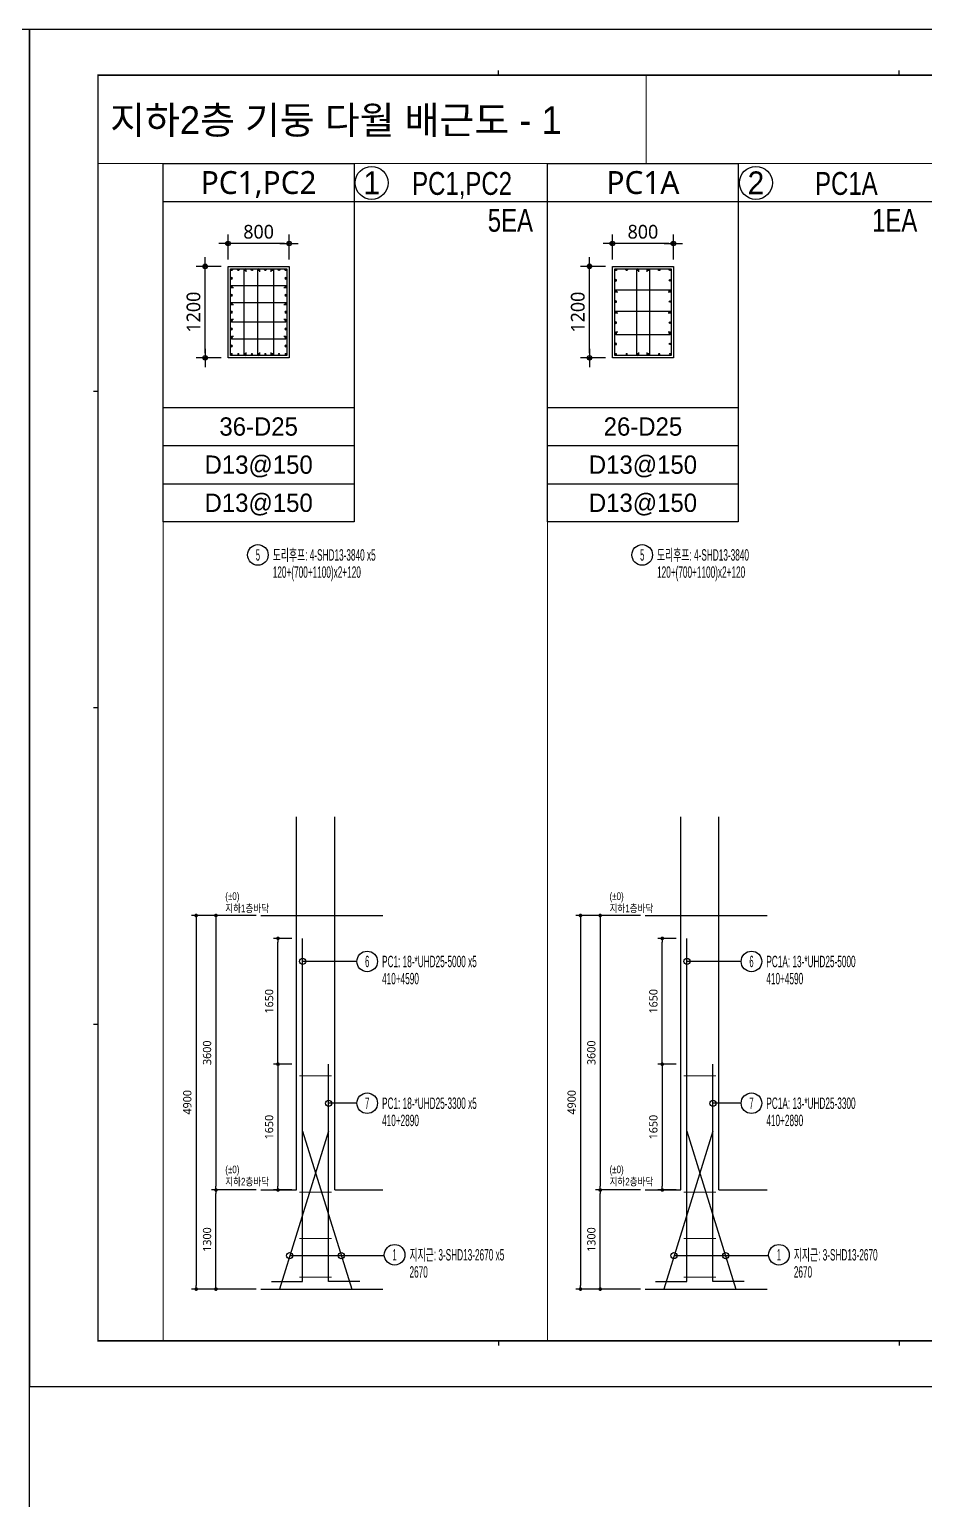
# Model space of a CAD drawing. Header units: millimetres. Extents: x 317501 to 814054, y -400799 to -14117.
# Drawn here: x 473021 to 484755, y -223432 to -204150 of the extents above; entities that cross this region are included whole.
import ezdxf
from ezdxf.enums import TextEntityAlignment as Align

# ---------------------------------------------------------------- set-up
doc = ezdxf.new("R2010")
doc.units = ezdxf.units.MM
doc.header["$LTSCALE"] = 38
doc.layers.get('Defpoints').update_dxf_attribs({"color": 145})
for name, color, linetype in [('254', 254, 'Continuous'), ('AMAC-NO', 5, 'Continuous'), ('BAR', 2, 'Continuous'), ('BARR', 1, 'Continuous'), ('DIM', 7, 'Continuous'), ('ELE', 7, 'Continuous'), ('HOOP', 2, 'Continuous'), ('LEADER', 7, 'Continuous'), ('RP_TAG', 7, 'Continuous'), ('XDIM', 7, 'Continuous'), ('XSTRUCT', 2, 'Continuous'), ('XTAG', 7, 'Continuous')]:
    doc.layers.add(name, color=color, linetype=linetype)
for name, color, linetype, lineweight in [('Main Bar', 7, 'Continuous', 0), ('TEXT', 3, 'Continuous', 9), ('XTITLE', 22, 'Continuous', 0)]:
    doc.layers.add(name, color=color, linetype=linetype, lineweight=lineweight)
doc.styles.add('ROMANS', font='malgun.ttf')
doc.styles.add('RPWK1', font='Dotum.ttf', dxfattribs={"bigfont": 'whgtxt.shx'})
doc.styles.add('돋음', font='Dotum.ttf')
doc.styles.add('맑은고딕', font='malgun.ttf')
doc.dimstyles.new('60(SUB-1.8)', dxfattribs={"dimscale": 60, "dimtxt": 1.8, "dimasz": 0.8, "dimexe": 1, "dimexo": 1, "dimgap": 1, "dimtad": 1, "dimdec": 0, "dimzin": 0, "dimdsep": 46, "dimtxsty": 'ROMANS', "dimblk": 'DOT', "dimcen": 1, "dimdle": 2, "dimclrd": 6, "dimclre": 6, "dimclrt": 7, "dimazin": 0, "dimtfac": 1, "dimtdec": 0, "dimtix": 1, "dimtmove": 2, "dimatfit": 3, "dimldrblk": 'DIMDOT', "dimfxl": 0, "dimtolj": 1, "dimtzin": 0, "dimarcsym": 0})
doc.dimstyles.new('DIM_40', dxfattribs={"dimscale": 40, "dimtxt": 3, "dimasz": 1, "dimexe": 2, "dimexo": 1.5, "dimgap": 1, "dimtad": 1, "dimdec": 0, "dimzin": 0, "dimdsep": 46, "dimtxsty": '맑은고딕', "dimblk1": 'DIMDOT', "dimblk2": 'DIMDOT', "dimsah": 1, "dimcen": 0.09, "dimdle": 2, "dimclrd": 7, "dimclre": 7, "dimclrt": 6, "dimadec": 0, "dimazin": 0, "dimtfac": 1, "dimtdec": 0, "dimtix": 1, "dimtmove": 2, "dimatfit": 3, "dimldrblk": 'DIMDOT', "dimfxl": 0, "dimtolj": 1, "dimtzin": 0, "dimarcsym": 0})

# ---------------------------------------------------------------- blocks, each defined once
blk = doc.blocks.new('dhs_sheet2e')
at = {"color": 7}
for p, q in [((20500.6, 57331.7), (20500.6, 57531.5)), ((38004.8, 57331.7), (38004.8, 57531.5)), ((2996.4, 43498.2), (2796.7, 43498.2)), ((2996.4, 29664.7), (2796.7, 29664.7)), ((2996.4, 15831.2), (2796.7, 15831.2)), ((20500.6, 1997.6), (20500.6, 1797.9)), ((38004.8, 1997.6), (38004.8, 1797.9))]:
    blk.add_line(p, q, dxfattribs=at)
blk.add_lwpolyline([(84000, 0), (84000, 59329.4), (0, 59329.4), (0, 0)], close=True, dxfattribs=at)
at = {"color": 30, "const_width": 64.9}
blk.add_lwpolyline([(81003.6, 57331.7), (2996.4, 57331.7), (2996.4, 1997.6), (81003.6, 1997.6)], close=True, dxfattribs=at)
blk = doc.blocks.new('sdhdtbhse')
at = {"color": 255, "xscale": 0.75, "yscale": 0.75, "zscale": 0.75}
blk.add_blockref('dhs_sheet2e', (0, -44497), dxfattribs=at)
blk = doc.blocks.new('DIMDOT')
at = {"layer": 'DIM', "linetype": 'Continuous'}
blk.add_line((-2, 0), (2, 0), dxfattribs=at)
for radius in [0.5, 0.25]:
    blk.add_circle((0, 0), radius, dxfattribs=at)
blk = doc.blocks.new('*D1359')
at = {"layer": 'Defpoints', "color": 0, "transparency": 16777216}
for p in [(512043, -214680), (512343, -214680), (512343, -215880)]:
    blk.add_point(p, dxfattribs=at)
at = {"layer": 'DIM', "color": 7, "lineweight": -2, "transparency": 16777216}
for p, q in [((512253, -214680), (511923, -214680)), ((512043, -215820), (512043, -214740)), ((512253, -215880), (511923, -215880))]:
    blk.add_line(p, q, dxfattribs=at)
at = {"layer": 'DIM', "color": 7, "lineweight": -2, "transparency": 16777216, "xscale": 60, "yscale": 60, "zscale": 60}
for p, rotation in [((512043, -214680), 90), ((512043, -215880), 270)]:
    blk.add_blockref('DIMDOT', p, dxfattribs=dict(at, rotation=rotation))
at = {"layer": 'DIM', "color": 6, "transparency": 16777216, "insert": (511890, -215280), "char_height": 180, "attachment_point": 5, "rotation": 90, "style": '맑은고딕'}
blk.add_mtext('\\A1;1200', dxfattribs=at)
blk = doc.blocks.new('*D1360')
at = {"layer": 'Defpoints', "color": 0, "transparency": 16777216}
for p in [(512343, -214380), (512343, -214680), (513143, -214680)]:
    blk.add_point(p, dxfattribs=at)
at = {"layer": 'DIM', "color": 7, "lineweight": -2, "transparency": 16777216}
for p, q in [((512343, -214590), (512343, -214260)), ((513083, -214380), (512403, -214380)), ((513143, -214590), (513143, -214260))]:
    blk.add_line(p, q, dxfattribs=at)
at = {"layer": 'DIM', "color": 7, "lineweight": -2, "transparency": 16777216, "xscale": 60, "yscale": 60, "zscale": 60, "rotation": 180}
blk.add_blockref('DIMDOT', (512343, -214380), dxfattribs=at)
at = {"layer": 'DIM', "color": 7, "lineweight": -2, "transparency": 16777216, "xscale": 60, "yscale": 60, "zscale": 60}
blk.add_blockref('DIMDOT', (513143, -214380), dxfattribs=at)
at = {"layer": 'DIM', "color": 6, "transparency": 16777216, "insert": (512743, -214227), "char_height": 180, "attachment_point": 5, "style": '맑은고딕'}
blk.add_mtext('\\A1;800', dxfattribs=at)
blk = doc.blocks.new('BAR')
at = {"layer": 'BARR'}
h = blk.add_hatch(color=256, dxfattribs=at)
edge = h.paths.add_edge_path()
edge.add_arc((0, 0), 15, 0, 360)
blk.add_circle((0, 0), 15, dxfattribs=at)
blk = doc.blocks.new('_Dot')
at = {"color": 0, "linetype": 'ByBlock', "lineweight": -2}
blk.add_line((-0.5, 0), (-1, 0), dxfattribs=at)
at = {"color": 0, "linetype": 'ByBlock', "const_width": 0.5}
blk.add_lwpolyline([(-0.25, 0, 1), (0.25, 0, 1)], format="xyb", close=True, dxfattribs=at)
blk = doc.blocks.new('*D1380')
at = {"layer": 'Defpoints', "color": 0, "linetype": 'Continuous', "transparency": 16777216}
for p in [(476055, -215771), (475207, -220671), (476055, -220671)]:
    blk.add_point(p, dxfattribs=at).dxf.unprotected_set("ltscale", 0)
at = {"layer": 'XDIM', "color": 6, "linetype": 'Continuous', "lineweight": -2, "transparency": 16777216}
for p, q in [((475995, -215771), (475147, -215771)), ((475207, -215819), (475207, -220623)), ((475995, -220671), (475147, -220671))]:
    blk.add_line(p, q, dxfattribs=at).dxf.unprotected_set("ltscale", 0)
at = {"layer": 'XDIM', "color": 6, "linetype": 'Continuous', "lineweight": -2, "transparency": 16777216, "xscale": 48, "yscale": 48, "zscale": 48}
for p, rotation in [((475207, -215771), 90), ((475207, -220671), 270)]:
    blk.add_blockref('_Dot', p, dxfattribs=dict(at, rotation=rotation)).dxf.unprotected_set("ltscale", 0)
at = {"layer": 'XDIM', "color": 7, "linetype": 'Continuous', "transparency": 16777216, "insert": (475091, -218221), "char_height": 108, "attachment_point": 5, "rotation": 90, "style": 'ROMANS'}
blk.add_mtext('\\A1;4900', dxfattribs=at).dxf.unprotected_set("ltscale", 0)
blk = doc.blocks.new('*D1381')
at = {"layer": 'Defpoints', "color": 0, "linetype": 'Continuous', "transparency": 16777216}
for p in [(476055, -215771), (475466, -219371), (476055, -219371)]:
    blk.add_point(p, dxfattribs=at).dxf.unprotected_set("ltscale", 0)
at = {"layer": 'XDIM', "color": 6, "linetype": 'Continuous', "lineweight": -2, "transparency": 16777216}
for p, q in [((475995, -215771), (475406, -215771)), ((475466, -215819), (475466, -219323)), ((475995, -219371), (475406, -219371))]:
    blk.add_line(p, q, dxfattribs=at).dxf.unprotected_set("ltscale", 0)
at = {"layer": 'XDIM', "color": 6, "linetype": 'Continuous', "lineweight": -2, "transparency": 16777216, "xscale": 48, "yscale": 48, "zscale": 48}
for p, rotation in [((475466, -215771), 90), ((475466, -219371), 270)]:
    blk.add_blockref('_Dot', p, dxfattribs=dict(at, rotation=rotation)).dxf.unprotected_set("ltscale", 0)
at = {"layer": 'XDIM', "color": 7, "linetype": 'Continuous', "transparency": 16777216, "insert": (475350, -217571), "char_height": 108, "attachment_point": 5, "rotation": 90, "style": 'ROMANS'}
blk.add_mtext('\\A1;3600', dxfattribs=at).dxf.unprotected_set("ltscale", 0)
blk = doc.blocks.new('*D1382')
at = {"layer": 'Defpoints', "color": 0, "linetype": 'Continuous', "transparency": 16777216}
for p in [(475466, -219371), (476055, -219371), (476055, -220671)]:
    blk.add_point(p, dxfattribs=at).dxf.unprotected_set("ltscale", 0)
at = {"layer": 'XDIM', "color": 6, "linetype": 'Continuous', "lineweight": -2, "transparency": 16777216}
for p, q in [((475995, -219371), (475406, -219371)), ((475466, -220623), (475466, -219419)), ((475995, -220671), (475406, -220671))]:
    blk.add_line(p, q, dxfattribs=at).dxf.unprotected_set("ltscale", 0)
at = {"layer": 'XDIM', "color": 6, "linetype": 'Continuous', "lineweight": -2, "transparency": 16777216, "xscale": 48, "yscale": 48, "zscale": 48}
for p, rotation in [((475466, -219371), 90), ((475466, -220671), 270)]:
    blk.add_blockref('_Dot', p, dxfattribs=dict(at, rotation=rotation)).dxf.unprotected_set("ltscale", 0)
at = {"layer": 'XDIM', "color": 7, "linetype": 'Continuous', "transparency": 16777216, "insert": (475350, -220021), "char_height": 108, "attachment_point": 5, "rotation": 90, "style": 'ROMANS'}
blk.add_mtext('\\A1;1300', dxfattribs=at).dxf.unprotected_set("ltscale", 0)
blk = doc.blocks.new('*D1383')
at = {"layer": 'Defpoints', "color": 0, "linetype": 'Continuous', "transparency": 16777216}
for p in [(476522, -217721), (476279, -219371), (476522, -219371)]:
    blk.add_point(p, dxfattribs=at).dxf.unprotected_set("ltscale", 0)
at = {"layer": 'XDIM', "color": 6, "linetype": 'Continuous', "lineweight": -2, "transparency": 16777216}
for p, q in [((476462, -217721), (476219, -217721)), ((476279, -217769), (476279, -219323)), ((476462, -219371), (476219, -219371))]:
    blk.add_line(p, q, dxfattribs=at).dxf.unprotected_set("ltscale", 0)
at = {"layer": 'XDIM', "color": 6, "linetype": 'Continuous', "lineweight": -2, "transparency": 16777216, "xscale": 48, "yscale": 48, "zscale": 48}
for p, rotation in [((476279, -217721), 90), ((476279, -219371), 270)]:
    blk.add_blockref('_Dot', p, dxfattribs=dict(at, rotation=rotation)).dxf.unprotected_set("ltscale", 0)
at = {"layer": 'XDIM', "color": 7, "linetype": 'Continuous', "transparency": 16777216, "insert": (476163, -218546), "char_height": 108, "attachment_point": 5, "rotation": 90, "style": 'ROMANS'}
blk.add_mtext('\\A1;1650', dxfattribs=at).dxf.unprotected_set("ltscale", 0)
blk = doc.blocks.new('*D1384')
at = {"layer": 'Defpoints', "color": 0, "linetype": 'Continuous', "transparency": 16777216}
for p in [(476279, -216071), (476522, -216071), (476522, -217721)]:
    blk.add_point(p, dxfattribs=at).dxf.unprotected_set("ltscale", 0)
at = {"layer": 'XDIM', "color": 6, "linetype": 'Continuous', "lineweight": -2, "transparency": 16777216}
for p, q in [((476462, -216071), (476219, -216071)), ((476279, -217673), (476279, -216119)), ((476462, -217721), (476219, -217721))]:
    blk.add_line(p, q, dxfattribs=at).dxf.unprotected_set("ltscale", 0)
at = {"layer": 'XDIM', "color": 6, "linetype": 'Continuous', "lineweight": -2, "transparency": 16777216, "xscale": 48, "yscale": 48, "zscale": 48}
for p, rotation in [((476279, -216071), 90), ((476279, -217721), 270)]:
    blk.add_blockref('_Dot', p, dxfattribs=dict(at, rotation=rotation)).dxf.unprotected_set("ltscale", 0)
at = {"layer": 'XDIM', "color": 7, "linetype": 'Continuous', "transparency": 16777216, "insert": (476163, -216896), "char_height": 108, "attachment_point": 5, "rotation": 90, "style": 'ROMANS'}
blk.add_mtext('\\A1;1650', dxfattribs=at).dxf.unprotected_set("ltscale", 0)
blk = doc.blocks.new('*D1363')
at = {"layer": 'Defpoints', "color": 0, "transparency": 16777216}
for p in [(520593, -223997), (520893, -223997), (520893, -225197)]:
    blk.add_point(p, dxfattribs=at)
at = {"layer": 'DIM', "color": 7, "lineweight": -2, "transparency": 16777216}
for p, q in [((520803, -223997), (520473, -223997)), ((520593, -225137), (520593, -224057)), ((520803, -225197), (520473, -225197))]:
    blk.add_line(p, q, dxfattribs=at)
at = {"layer": 'DIM', "color": 7, "lineweight": -2, "transparency": 16777216, "xscale": 60, "yscale": 60, "zscale": 60}
for p, rotation in [((520593, -223997), 90), ((520593, -225197), 270)]:
    blk.add_blockref('DIMDOT', p, dxfattribs=dict(at, rotation=rotation))
at = {"layer": 'DIM', "color": 6, "transparency": 16777216, "insert": (520440, -224597), "char_height": 180, "attachment_point": 5, "rotation": 90, "style": '맑은고딕'}
blk.add_mtext('\\A1;1200', dxfattribs=at)
blk = doc.blocks.new('*D1364')
at = {"layer": 'Defpoints', "color": 0, "transparency": 16777216}
for p in [(520893, -223697), (520893, -223997), (521693, -223997)]:
    blk.add_point(p, dxfattribs=at)
at = {"layer": 'DIM', "color": 7, "lineweight": -2, "transparency": 16777216}
for p, q in [((520893, -223907), (520893, -223577)), ((521693, -223907), (521693, -223577)), ((521633, -223697), (520953, -223697))]:
    blk.add_line(p, q, dxfattribs=at)
at = {"layer": 'DIM', "color": 7, "lineweight": -2, "transparency": 16777216, "xscale": 60, "yscale": 60, "zscale": 60, "rotation": 180}
blk.add_blockref('DIMDOT', (520893, -223697), dxfattribs=at)
at = {"layer": 'DIM', "color": 7, "lineweight": -2, "transparency": 16777216, "xscale": 60, "yscale": 60, "zscale": 60}
blk.add_blockref('DIMDOT', (521693, -223697), dxfattribs=at)
at = {"layer": 'DIM', "color": 6, "transparency": 16777216, "insert": (521293, -223544), "char_height": 180, "attachment_point": 5, "style": '맑은고딕'}
blk.add_mtext('\\A1;800', dxfattribs=at)
blk = doc.blocks.new('*D1385')
at = {"layer": 'Defpoints', "color": 0, "linetype": 'Continuous', "transparency": 16777216}
for p in [(481092, -215771), (480244, -220671), (481092, -220671)]:
    blk.add_point(p, dxfattribs=at).dxf.unprotected_set("ltscale", 0)
at = {"layer": 'XDIM', "color": 6, "linetype": 'Continuous', "lineweight": -2, "transparency": 16777216}
for p, q in [((481032, -215771), (480184, -215771)), ((480244, -215819), (480244, -220623)), ((481032, -220671), (480184, -220671))]:
    blk.add_line(p, q, dxfattribs=at).dxf.unprotected_set("ltscale", 0)
at = {"layer": 'XDIM', "color": 6, "linetype": 'Continuous', "lineweight": -2, "transparency": 16777216, "xscale": 48, "yscale": 48, "zscale": 48}
for p, rotation in [((480244, -215771), 90), ((480244, -220671), 270)]:
    blk.add_blockref('_Dot', p, dxfattribs=dict(at, rotation=rotation)).dxf.unprotected_set("ltscale", 0)
at = {"layer": 'XDIM', "color": 7, "linetype": 'Continuous', "transparency": 16777216, "insert": (480129, -218221), "char_height": 108, "attachment_point": 5, "rotation": 90, "style": 'ROMANS'}
blk.add_mtext('\\A1;4900', dxfattribs=at).dxf.unprotected_set("ltscale", 0)
blk = doc.blocks.new('*D1386')
at = {"layer": 'Defpoints', "color": 0, "linetype": 'Continuous', "transparency": 16777216}
for p in [(481092, -215771), (480503, -219371), (481092, -219371)]:
    blk.add_point(p, dxfattribs=at).dxf.unprotected_set("ltscale", 0)
at = {"layer": 'XDIM', "color": 6, "linetype": 'Continuous', "lineweight": -2, "transparency": 16777216}
for p, q in [((481032, -215771), (480443, -215771)), ((480503, -215819), (480503, -219323)), ((481032, -219371), (480443, -219371))]:
    blk.add_line(p, q, dxfattribs=at).dxf.unprotected_set("ltscale", 0)
at = {"layer": 'XDIM', "color": 6, "linetype": 'Continuous', "lineweight": -2, "transparency": 16777216, "xscale": 48, "yscale": 48, "zscale": 48}
for p, rotation in [((480503, -215771), 90), ((480503, -219371), 270)]:
    blk.add_blockref('_Dot', p, dxfattribs=dict(at, rotation=rotation)).dxf.unprotected_set("ltscale", 0)
at = {"layer": 'XDIM', "color": 7, "linetype": 'Continuous', "transparency": 16777216, "insert": (480387, -217571), "char_height": 108, "attachment_point": 5, "rotation": 90, "style": 'ROMANS'}
blk.add_mtext('\\A1;3600', dxfattribs=at).dxf.unprotected_set("ltscale", 0)
blk = doc.blocks.new('*D1387')
at = {"layer": 'Defpoints', "color": 0, "linetype": 'Continuous', "transparency": 16777216}
for p in [(480503, -219371), (481092, -219371), (481092, -220671)]:
    blk.add_point(p, dxfattribs=at).dxf.unprotected_set("ltscale", 0)
at = {"layer": 'XDIM', "color": 6, "linetype": 'Continuous', "lineweight": -2, "transparency": 16777216}
for p, q in [((481032, -219371), (480443, -219371)), ((480503, -220623), (480503, -219419)), ((481032, -220671), (480443, -220671))]:
    blk.add_line(p, q, dxfattribs=at).dxf.unprotected_set("ltscale", 0)
at = {"layer": 'XDIM', "color": 6, "linetype": 'Continuous', "lineweight": -2, "transparency": 16777216, "xscale": 48, "yscale": 48, "zscale": 48}
for p, rotation in [((480503, -219371), 90), ((480503, -220671), 270)]:
    blk.add_blockref('_Dot', p, dxfattribs=dict(at, rotation=rotation)).dxf.unprotected_set("ltscale", 0)
at = {"layer": 'XDIM', "color": 7, "linetype": 'Continuous', "transparency": 16777216, "insert": (480387, -220021), "char_height": 108, "attachment_point": 5, "rotation": 90, "style": 'ROMANS'}
blk.add_mtext('\\A1;1300', dxfattribs=at).dxf.unprotected_set("ltscale", 0)
blk = doc.blocks.new('*D1388')
at = {"layer": 'Defpoints', "color": 0, "linetype": 'Continuous', "transparency": 16777216}
for p in [(481560, -217721), (481316, -219371), (481560, -219371)]:
    blk.add_point(p, dxfattribs=at).dxf.unprotected_set("ltscale", 0)
at = {"layer": 'XDIM', "color": 6, "linetype": 'Continuous', "lineweight": -2, "transparency": 16777216}
for p, q in [((481500, -217721), (481256, -217721)), ((481316, -217769), (481316, -219323)), ((481500, -219371), (481256, -219371))]:
    blk.add_line(p, q, dxfattribs=at).dxf.unprotected_set("ltscale", 0)
at = {"layer": 'XDIM', "color": 6, "linetype": 'Continuous', "lineweight": -2, "transparency": 16777216, "xscale": 48, "yscale": 48, "zscale": 48}
for p, rotation in [((481316, -217721), 90), ((481316, -219371), 270)]:
    blk.add_blockref('_Dot', p, dxfattribs=dict(at, rotation=rotation)).dxf.unprotected_set("ltscale", 0)
at = {"layer": 'XDIM', "color": 7, "linetype": 'Continuous', "transparency": 16777216, "insert": (481200, -218546), "char_height": 108, "attachment_point": 5, "rotation": 90, "style": 'ROMANS'}
blk.add_mtext('\\A1;1650', dxfattribs=at).dxf.unprotected_set("ltscale", 0)
blk = doc.blocks.new('*D1389')
at = {"layer": 'Defpoints', "color": 0, "linetype": 'Continuous', "transparency": 16777216}
for p in [(481316, -216071), (481560, -216071), (481560, -217721)]:
    blk.add_point(p, dxfattribs=at).dxf.unprotected_set("ltscale", 0)
at = {"layer": 'XDIM', "color": 6, "linetype": 'Continuous', "lineweight": -2, "transparency": 16777216}
for p, q in [((481500, -216071), (481256, -216071)), ((481316, -217673), (481316, -216119)), ((481500, -217721), (481256, -217721))]:
    blk.add_line(p, q, dxfattribs=at).dxf.unprotected_set("ltscale", 0)
at = {"layer": 'XDIM', "color": 6, "linetype": 'Continuous', "lineweight": -2, "transparency": 16777216, "xscale": 48, "yscale": 48, "zscale": 48}
for p, rotation in [((481316, -216071), 90), ((481316, -217721), 270)]:
    blk.add_blockref('_Dot', p, dxfattribs=dict(at, rotation=rotation)).dxf.unprotected_set("ltscale", 0)
at = {"layer": 'XDIM', "color": 7, "linetype": 'Continuous', "transparency": 16777216, "insert": (481200, -216896), "char_height": 108, "attachment_point": 5, "rotation": 90, "style": 'ROMANS'}
blk.add_mtext('\\A1;1650', dxfattribs=at).dxf.unprotected_set("ltscale", 0)
blk = doc.blocks.new('*U1543', base_point=(482711.2561, -220220.6695))
at = {"layer": 'RP_TAG', "color": 0, "linetype": 'Continuous', "ltscale": 100}
blk.add_circle((482845.2561, -220220.6695), 135, dxfattribs=at)
at = {"layer": 'RP_TAG', "color": 0, "linetype": 'Continuous', "ltscale": 100, "style": 'RPWK1', "width": 0.5}
blk.add_text('1', height=150, dxfattribs=at).set_placement((482845.2561, -220220.6695), align=Align.MIDDLE_CENTER)
at = {"layer": 'RP_TAG', "color": 0, "linetype": 'Continuous', "ltscale": 100, "style": 'RPWK1', "width": 0.55}
for s, p in [('지지근: 3-SHD13-2670', (483040.2561, -220220.6695)), ('2670', (483040.2561, -220445.6695))]:
    blk.add_text(s, height=150, dxfattribs=at).set_placement(p, align=Align.MIDDLE_LEFT)
blk = doc.blocks.new('*U1544', base_point=(477673.9579, -220220.6695))
at = {"layer": 'RP_TAG', "color": 0, "linetype": 'Continuous', "ltscale": 100}
blk.add_circle((477807.9579, -220220.6695), 135, dxfattribs=at)
at = {"layer": 'RP_TAG', "color": 0, "linetype": 'Continuous', "ltscale": 100, "style": 'RPWK1', "width": 0.5}
blk.add_text('1', height=150, dxfattribs=at).set_placement((477807.9579, -220220.6695), align=Align.MIDDLE_CENTER)
at = {"layer": 'RP_TAG', "color": 0, "linetype": 'Continuous', "ltscale": 100, "style": 'RPWK1', "width": 0.55}
for s, p in [('지지근: 3-SHD13-2670 x5', (478002.9579, -220220.6695)), ('2670', (478002.9579, -220445.6695))]:
    blk.add_text(s, height=150, dxfattribs=at).set_placement(p, align=Align.MIDDLE_LEFT)
blk = doc.blocks.new('*U1546', base_point=(480918.9081, -211041.9541))
at = {"layer": 'RP_TAG', "color": 0, "linetype": 'Continuous', "ltscale": 100}
blk.add_circle((481052.9081, -211041.9541), 135, dxfattribs=at)
at = {"layer": 'RP_TAG', "color": 0, "linetype": 'Continuous', "ltscale": 100, "style": 'RPWK1', "width": 0.5}
blk.add_text('5', height=150, dxfattribs=at).set_placement((481052.9081, -211041.9541), align=Align.MIDDLE_CENTER)
at = {"layer": 'RP_TAG', "color": 0, "linetype": 'Continuous', "ltscale": 100, "style": 'RPWK1', "width": 0.55}
for s, p in [('도리후프: 4-SHD13-3840', (481247.9081, -211041.9541)), ('120+(700+1100)x2+120', (481247.9081, -211266.9541))]:
    blk.add_text(s, height=150, dxfattribs=at).set_placement(p, align=Align.MIDDLE_LEFT)
blk = doc.blocks.new('*U1547', base_point=(475881.6099, -211041.9541))
at = {"layer": 'RP_TAG', "color": 0, "linetype": 'Continuous', "ltscale": 100}
blk.add_circle((476015.6099, -211041.9541), 135, dxfattribs=at)
at = {"layer": 'RP_TAG', "color": 0, "linetype": 'Continuous', "ltscale": 100, "style": 'RPWK1', "width": 0.5}
blk.add_text('5', height=150, dxfattribs=at).set_placement((476015.6099, -211041.9541), align=Align.MIDDLE_CENTER)
at = {"layer": 'RP_TAG', "color": 0, "linetype": 'Continuous', "ltscale": 100, "style": 'RPWK1', "width": 0.55}
for s, p in [('도리후프: 4-SHD13-3840 x5', (476210.6099, -211041.9541)), ('120+(700+1100)x2+120', (476210.6099, -211266.9541))]:
    blk.add_text(s, height=150, dxfattribs=at).set_placement(p, align=Align.MIDDLE_LEFT)
blk = doc.blocks.new('*U1553', base_point=(482351.6299, -218233.1771))
at = {"layer": 'RP_TAG', "color": 0, "linetype": 'Continuous', "ltscale": 100}
blk.add_circle((482485.6299, -218233.1771), 135, dxfattribs=at)
at = {"layer": 'RP_TAG', "color": 0, "linetype": 'Continuous', "ltscale": 100, "style": 'RPWK1', "width": 0.5}
blk.add_text('7', height=150, dxfattribs=at).set_placement((482485.6299, -218233.1771), align=Align.MIDDLE_CENTER)
at = {"layer": 'RP_TAG', "color": 0, "linetype": 'Continuous', "ltscale": 100, "style": 'RPWK1', "width": 0.55}
for s, p in [('PC1A: 13-*UHD25-3300', (482680.6299, -218233.1771)), ('410+2890', (482680.6299, -218458.1771))]:
    blk.add_text(s, height=150, dxfattribs=at).set_placement(p, align=Align.MIDDLE_LEFT)
blk = doc.blocks.new('*U1554', base_point=(477314.3317, -218233.1771))
at = {"layer": 'RP_TAG', "color": 0, "linetype": 'Continuous', "ltscale": 100}
blk.add_circle((477448.3317, -218233.1771), 135, dxfattribs=at)
at = {"layer": 'RP_TAG', "color": 0, "linetype": 'Continuous', "ltscale": 100, "style": 'RPWK1', "width": 0.5}
blk.add_text('7', height=150, dxfattribs=at).set_placement((477448.3317, -218233.1771), align=Align.MIDDLE_CENTER)
at = {"layer": 'RP_TAG', "color": 0, "linetype": 'Continuous', "ltscale": 100, "style": 'RPWK1', "width": 0.55}
for s, p in [('PC1: 18-*UHD25-3300 x5', (477643.3317, -218233.1771)), ('410+2890', (477643.3317, -218458.1771))]:
    blk.add_text(s, height=150, dxfattribs=at).set_placement(p, align=Align.MIDDLE_LEFT)
blk = doc.blocks.new('*U1560', base_point=(482351.6299, -216373.7286))
at = {"layer": 'RP_TAG', "color": 0, "linetype": 'Continuous', "ltscale": 100}
blk.add_circle((482485.6299, -216373.7286), 135, dxfattribs=at)
at = {"layer": 'RP_TAG', "color": 0, "linetype": 'Continuous', "ltscale": 100, "style": 'RPWK1', "width": 0.5}
blk.add_text('6', height=150, dxfattribs=at).set_placement((482485.6299, -216373.7286), align=Align.MIDDLE_CENTER)
at = {"layer": 'RP_TAG', "color": 0, "linetype": 'Continuous', "ltscale": 100, "style": 'RPWK1', "width": 0.55}
for s, p in [('PC1A: 13-*UHD25-5000', (482680.6299, -216373.7286)), ('410+4590', (482680.6299, -216598.7286))]:
    blk.add_text(s, height=150, dxfattribs=at).set_placement(p, align=Align.MIDDLE_LEFT)
blk = doc.blocks.new('*U1561', base_point=(477314.3317, -216373.7286))
at = {"layer": 'RP_TAG', "color": 0, "linetype": 'Continuous', "ltscale": 100}
blk.add_circle((477448.3317, -216373.7286), 135, dxfattribs=at)
at = {"layer": 'RP_TAG', "color": 0, "linetype": 'Continuous', "ltscale": 100, "style": 'RPWK1', "width": 0.5}
blk.add_text('6', height=150, dxfattribs=at).set_placement((477448.3317, -216373.7286), align=Align.MIDDLE_CENTER)
at = {"layer": 'RP_TAG', "color": 0, "linetype": 'Continuous', "ltscale": 100, "style": 'RPWK1', "width": 0.55}
for s, p in [('PC1: 18-*UHD25-5000 x5', (477643.3317, -216373.7286)), ('410+4590', (477643.3317, -216598.7286))]:
    blk.add_text(s, height=150, dxfattribs=at).set_placement(p, align=Align.MIDDLE_LEFT)
blk = doc.blocks.new('PC1')
at = {"layer": 'BAR'}
blk.add_lwpolyline([(1620, 2180), (880, 2180), (880, 3320), (1620, 3320)], close=True, dxfattribs=at)
at = {"layer": 'ELE'}
blk.add_lwpolyline([(850, 2150), (850, 3350), (1650, 3350), (1650, 2150)], close=True, dxfattribs=at)
at = {"layer": 'HOOP'}
for points in [[(1087.5, 3280), (1087.5, 3305, 1), (1057.5, 3305), (1057.5, 2195, 1), (1087.5, 2195), (1087.5, 2220)], [(1265, 3280), (1265, 3305, 1), (1235, 3305), (1235, 2195, 1), (1265, 2195), (1265, 2220)], [(1412.5, 3280), (1412.5, 3305, -1), (1442.5, 3305), (1442.5, 2195, -1), (1412.5, 2195), (1412.5, 2220)], [(920, 3068), (895, 3068, -1), (895, 3098), (1605, 3098, -1), (1605, 3068), (1580, 3068)], [(920, 2846), (895, 2846, -1), (895, 2876), (1605, 2876, -1), (1605, 2846), (1580, 2846)], [(920, 2654), (895, 2654, 1), (895, 2624), (1605, 2624, 1), (1605, 2654), (1580, 2654)], [(920, 2432), (895, 2432, 1), (895, 2402), (1605, 2402, 1), (1605, 2432), (1580, 2432)]]:
    blk.add_lwpolyline(points, format="xyb", dxfattribs=at)
at = {"layer": 'LEADER'}
for p, q in [((0, 4200), (2500, 4200)), ((0, 1500), (2500, 1500)), ((0, 1000), (2500, 1000)), ((0, 500), (2500, 500))]:
    blk.add_line(p, q, dxfattribs=at)
blk.add_lwpolyline([(2500, 4700), (2500, 0), (0, 0), (0, 4700), (2500, 4700)], dxfattribs=at)
at = {"layer": 'BAR', "xscale": 0.6666666666666666, "yscale": 0.6666666666666666, "zscale": 0.6666666666666666, "rotation": 180}
for p in [(895, 3305), (983.75, 3305), (1072.5, 3305), (1161.25, 3305), (1250, 3305), (1338.75, 3305), (1427.5, 3305), (1516.25, 3305), (1605, 3305)]:
    blk.add_blockref('BAR', p, dxfattribs=at)
at = {"layer": 'BAR', "xscale": -0.6666666666666666, "yscale": 0.6666666666666666, "zscale": 0.6666666666666666}
for p in [(895, 3194), (895, 3083), (1605, 3194), (1605, 3083), (895, 2972), (1605, 2972), (895, 2861), (895, 2750), (1605, 2861), (1605, 2750), (895, 2639), (895, 2528), (1605, 2639), (1605, 2528), (895, 2417), (895, 2306), (1605, 2417), (1605, 2306), (895, 2195), (983.75, 2195), (1072.5, 2195), (1161.25, 2195), (1250, 2195), (1338.75, 2195), (1427.5, 2195), (1516.25, 2195), (1605, 2195)]:
    blk.add_blockref('BAR', p, dxfattribs=at)
at = {"layer": 'TEXT'}
for s, height, style, p in [('PC1,PC2', 300, '맑은고딕', (1250, 4450)), ('36-D25', 240, '돋음', (1250, 1250)), ('D13@150', 240, '돋음', (1250, 750)), ('D13@150', 240, '돋음', (1250, 250))]:
    blk.add_text(s, height=height, dxfattribs=dict(at, style=style)).set_placement(p, align=Align.MIDDLE_CENTER)
at = {"layer": 'DIM'}
dim = blk.add_linear_dim(base=(850, 3650), p1=(1650, 3350), p2=(850, 3350), dimstyle='DIM_40', override={"dimscale": 60}, dxfattribs=at)
dim.commit()
dim.dimension.update_dxf_attribs({"geometry": '*D1360', "text_midpoint": (1250, 3803), "insert": (-511493.5, 218030.18)})
dim = blk.add_linear_dim(base=(550, 3350), p1=(850, 2150), p2=(850, 3350), angle=270, dimstyle='DIM_40', override={"dimscale": 60}, dxfattribs=at)
dim.commit()
dim.dimension.update_dxf_attribs({"geometry": '*D1359', "text_midpoint": (396.51, 2750), "insert": (-511493.5, 218030.18)})
blk = doc.blocks.new('PC1A')
at = {"layer": 'BAR'}
blk.add_lwpolyline([(1620, 2180), (880, 2180), (880, 3320), (1620, 3320)], close=True, dxfattribs=at)
at = {"layer": 'ELE'}
blk.add_lwpolyline([(850, 2150), (850, 3350), (1650, 3350), (1650, 2150)], close=True, dxfattribs=at)
at = {"layer": 'HOOP'}
for points in [[(1194, 3280), (1194, 3305, 1), (1164, 3305), (1164, 2195, 1), (1194, 2195), (1194, 2220)], [(1306, 3280), (1306, 3305, -1), (1336, 3305), (1336, 2195, -1), (1306, 2195), (1306, 2220)], [(920, 3012.5), (895, 3012.5, -1), (895, 3042.5), (1605, 3042.5, -1), (1605, 3012.5), (1580, 3012.5)], [(920, 2735), (895, 2735, -1), (895, 2765), (1605, 2765, -1), (1605, 2735), (1580, 2735)], [(920, 2487.5), (895, 2487.5, 1), (895, 2457.5), (1605, 2457.5, 1), (1605, 2487.5), (1580, 2487.5)]]:
    blk.add_lwpolyline(points, format="xyb", dxfattribs=at)
at = {"layer": 'LEADER'}
for p, q in [((0, 4200), (2500, 4200)), ((0, 1500), (2500, 1500)), ((0, 1000), (2500, 1000)), ((0, 500), (2500, 500))]:
    blk.add_line(p, q, dxfattribs=at)
blk.add_lwpolyline([(2500, 4700), (2500, 0), (0, 0), (0, 4700), (2500, 4700)], dxfattribs=at)
at = {"layer": 'BAR', "yscale": 0.6666666666666666, "zscale": 0.6666666666666666}
for p, xscale, rotation in [((895, 3305), 0.6666666666666666, 180), ((1037, 3305), 0.6666666666666666, 180), ((1179, 3305), 0.6666666666666666, 180), ((1321, 3305), 0.6666666666666666, 180), ((1463, 3305), 0.6666666666666666, 180), ((1605, 3305), 0.6666666666666666, 180), ((1037, 2195), -0.6666666666666666, 359.9999999999931), ((1179, 2195), -0.6666666666666666, 359.9999999999931), ((1321, 2195), -0.6666666666666666, 359.9999999999931), ((1463, 2195), -0.6666666666666666, 359.9999999999931)]:
    blk.add_blockref('BAR', p, dxfattribs=dict(at, xscale=xscale, rotation=rotation))
for p, xscale in [((895, 3166.25), -0.6666666666666666), ((1605, 3166.25), 0.6666666666666666), ((895, 3027.5), -0.6666666666666666), ((895, 2888.75), -0.6666666666666666), ((1605, 3027.5), 0.6666666666666666), ((1605, 2888.75), 0.6666666666666666), ((895, 2750), -0.6666666666666666), ((1605, 2750), 0.6666666666666666), ((895, 2611.25), -0.6666666666666666), ((1605, 2611.25), 0.6666666666666666), ((895, 2472.5), -0.6666666666666666), ((895, 2333.75), -0.6666666666666666), ((1605, 2472.5), 0.6666666666666666), ((1605, 2333.75), 0.6666666666666666), ((895, 2195), -0.6666666666666666), ((1605, 2195), -0.6666666666666666)]:
    blk.add_blockref('BAR', p, dxfattribs=dict(at, xscale=xscale))
at = {"layer": 'TEXT'}
for s, height, style, p in [('PC1A', 300, '맑은고딕', (1250, 4450)), ('26-D25', 240, '돋음', (1250, 1250)), ('D13@150', 240, '돋음', (1250, 750)), ('D13@150', 240, '돋음', (1250, 250))]:
    blk.add_text(s, height=height, dxfattribs=dict(at, style=style)).set_placement(p, align=Align.MIDDLE_CENTER)
at = {"layer": 'DIM'}
dim = blk.add_linear_dim(base=(850, 3650), p1=(1650, 3350), p2=(850, 3350), dimstyle='DIM_40', override={"dimscale": 60}, dxfattribs=at)
dim.commit()
dim.dimension.update_dxf_attribs({"geometry": '*D1364', "text_midpoint": (1250, 3803), "insert": (-520043.41, 227347.37)})
dim = blk.add_linear_dim(base=(550, 3350), p1=(850, 2150), p2=(850, 3350), angle=270, dimstyle='DIM_40', override={"dimscale": 60}, dxfattribs=at)
dim.commit()
dim.dimension.update_dxf_attribs({"geometry": '*D1363', "text_midpoint": (396.51, 2750), "insert": (-520043.41, 227347.37)})

msp = doc.modelspace()

# ---------------------------------------------------------------- linework, layer by layer
at = {"layer": '254', "color": 4, "linetype": 'Continuous'}
for p, q in [((477313.3, -216373.7), (476602.2, -216373.7)), ((482350.6, -216373.7), (481639.5, -216373.7)), ((477313.3, -218233.2), (476942.2, -218233.2)), ((482350.6, -218233.2), (481979.5, -218233.2)), ((477673.6, -220232.8), (476435.3, -220232.8)), ((482710.9, -220232.8), (481472.6, -220232.8))]:
    msp.add_line(p, q, dxfattribs=at)
for centre in [(476602.2, -216373.7), (481639.5, -216373.7), (476942.2, -218233.2), (481979.5, -218233.2), (476431.1, -220232.8), (477109.2, -220232.8), (481468.4, -220232.8), (482146.5, -220232.8)]:
    msp.add_circle(centre, 40, dxfattribs=at)
at = {"layer": 'AMAC-NO', "color": 2}
for centre in [(477506.9, -206162.3), (482544.2, -206162.3)]:
    msp.add_circle(centre, 216, dxfattribs=at)
at = {"layer": 'BAR', "color": 3}
for points in [[(476192.2, -220571), (476602.2, -220571), (476602.2, -216071)], [(481229.5, -220571), (481639.5, -220571), (481639.5, -216071)], [(477352.2, -220571), (476942.2, -220571), (476942.2, -217721)], [(482389.5, -220571), (481979.5, -220571), (481979.5, -217721)]]:
    msp.add_lwpolyline(points, dxfattribs=at)
at = {"layer": 'Main Bar', "color": 30, "linetype": 'Continuous'}
for p, q in [((476562.2, -217873.6), (476982.2, -217873.6)), ((481599.5, -217873.6), (482019.5, -217873.6)), ((476562.2, -219401.2), (476982.2, -219401.2)), ((481599.5, -219401.2), (482019.5, -219401.2)), ((476562.2, -220006), (476982.2, -220006)), ((481599.5, -220006), (482019.5, -220006)), ((476562.2, -220514.3), (476982.2, -220514.3)), ((481599.5, -220514.3), (482019.5, -220514.3))]:
    msp.add_line(p, q, dxfattribs=at).dxf.unprotected_set("ltscale", 0)
at = {"layer": 'XSTRUCT', "color": 5, "linetype": 'Continuous'}
for p, q in [((476522.2, -219371), (476522.2, -214477.1)), ((477022.2, -219371), (477022.2, -214477.1)), ((481559.5, -219371), (481559.5, -214477.1)), ((482059.5, -219371), (482059.5, -214477.1)), ((476055.1, -215771), (477651.9, -215771)), ((481092.4, -215771), (482689.2, -215771)), ((476055.1, -219371), (476522.2, -219371)), ((477022.2, -219371), (477651.9, -219371)), ((481092.4, -219371), (481559.5, -219371)), ((482059.5, -219371), (482689.2, -219371)), ((476055.1, -220671), (477651.9, -220671)), ((481092.4, -220671), (482689.2, -220671))]:
    msp.add_line(p, q, dxfattribs=at).dxf.unprotected_set("ltscale", 0)
at = {"layer": 'XSTRUCT', "color": 1}
for points in [[(476942.2, -218598.4), (476299.3, -220671)], [(476602.2, -218598.4), (477245.1, -220671)], [(481979.5, -218598.4), (481336.6, -220671)], [(481639.5, -218598.4), (482282.4, -220671)]]:
    msp.add_lwpolyline(points, dxfattribs=at)
at = {"layer": 'XTAG', "color": 4}
msp.add_lwpolyline([(474775.7, -206407.8), (494924.9, -206407.8)], dxfattribs=at)
at = {"layer": 'XTITLE', "color": 3, "ltscale": 2}
for p, q in [((473919.9, -205907.8), (494924.9, -205907.8)), ((474775.7, -205907.8), (474775.7, -221349))]:
    msp.add_line(p, q, dxfattribs=at)
msp.add_lwpolyline([(473919.9, -204748.8), (481104, -204748.8), (481104, -205907.8), (473919.9, -205907.8)], close=True, dxfattribs=at)
msp.add_lwpolyline([(479813, -205907.8), (479813, -221349)], dxfattribs=at)

# ---------------------------------------------------------------- block references
at = {"layer": 'RP_TAG', "color": 11, "linetype": 'Continuous', "ltscale": 5.03847e-312}
for name, p in [('*U1547', (475881.6, -211042)), ('*U1546', (480918.9, -211042)), ('*U1544', (477674, -220220.7)), ('*U1543', (482711.3, -220220.7))]:
    msp.add_blockref(name, p, dxfattribs=at)
at = {"layer": 'RP_TAG', "color": 135, "linetype": 'Continuous', "ltscale": 5.03847e-312}
for name, p in [('*U1561', (477314.3, -216373.7)), ('*U1560', (482351.6, -216373.7)), ('*U1554', (477314.3, -218233.2)), ('*U1553', (482351.6, -218233.2))]:
    msp.add_blockref(name, p, dxfattribs=at)
at = {"layer": 'XDIM', "color": 4}
for p, xscale, yscale, zscale in [((418420.9, -204149.5), 0.8666666632494343, 0.8666666632494343, 0.8666666632494343), ((473020.9, -204149.5), 0.3999999986033871, 0.3999999986033871, 0.3999999986033871)]:
    msp.add_blockref('sdhdtbhse', p, dxfattribs=dict(at, xscale=xscale, yscale=yscale, zscale=zscale))
at = {"layer": 'XTAG', "color": 4}
for name, p in [('PC1', (474775.7, -210607.8)), ('PC1A', (479813, -210607.8))]:
    msp.add_blockref(name, p, dxfattribs=at)

# ---------------------------------------------------------------- texts
at = {"layer": 'AMAC-NO', "color": 2, "style": '돋음'}
for s, p in [('1', (477506.9, -206162.3)), ('2', (482544.2, -206162.3))]:
    msp.add_text(s, height=300, dxfattribs=at).set_placement(p, align=Align.MIDDLE_CENTER)
at = {"layer": 'AMAC-NO', "color": 2, "style": '돋음', "width": 0.8}
for s, p in [('PC1,PC2', (478692.3, -206169.8)), ('PC1A', (483729.6, -206169.8)), ('5EA', (479325.5, -206652.9)), ('1EA', (484362.8, -206652.9))]:
    msp.add_text(s, height=300, dxfattribs=at).set_placement(p, align=Align.MIDDLE_CENTER)
for s, p in [('(%%P0)', (475588.2, -215567.4)), ('(%%P0)', (480625.5, -215567.4)), ('지하1층바닥', (475588.2, -215728)), ('지하1층바닥', (480625.5, -215728)), ('지하2층바닥', (475588.2, -219311.7)), ('(%%P0)', (475588.2, -219151.1)), ('지하2층바닥', (480625.5, -219311.7)), ('(%%P0)', (480625.5, -219151.1))]:
    msp.add_text(s, height=100, dxfattribs=at).set_placement(p)
at = {"layer": 'XTITLE', "color": 2, "style": '돋음'}
msp.add_text('지하2층 기둥 다월 배근도 - 1', height=364.067, dxfattribs=at).set_placement((474079.2, -205339), align=Align.MIDDLE_LEFT)

# ---------------------------------------------------------------- dimensions: what is measured, and where the dimension line sits
at = {"layer": 'XDIM', "color": 4, "linetype": 'Continuous'}
for p1, p2, distance, picture, middle in [((476055.1, -215771), (476055.1, -220671), -847.9, '*D1380', (475091.4, -218221)), ((476055.1, -215771), (476055.1, -219371), -589.4, '*D1381', (475349.9, -217571)), ((481092.4, -215771), (481092.4, -220671), -847.9, '*D1385', (480128.7, -218221)), ((481092.4, -215771), (481092.4, -219371), -589.4, '*D1386', (480387.2, -217571)), ((476522.2, -217721), (476522.2, -216071), 243.5, '*D1384', (476162.6, -216896)), ((481559.5, -217721), (481559.5, -216071), 243.5, '*D1389', (481199.9, -216896)), ((476522.2, -217721), (476522.2, -219371), -243.5, '*D1383', (476162.6, -218546)), ((481559.5, -217721), (481559.5, -219371), -243.5, '*D1388', (481199.9, -218546)), ((476055.1, -220671), (476055.1, -219371), 589.4, '*D1382', (475349.6, -220021)), ((481092.4, -220671), (481092.4, -219371), 589.4, '*D1387', (480386.9, -220021))]:
    dim = msp.add_aligned_dim(p1=p1, p2=p2, distance=distance, dimstyle='60(SUB-1.8)', dxfattribs=at)
    dim.commit()
    dim.dimension.update_dxf_attribs({"geometry": picture, "text_midpoint": middle})
    dim.dimension.dxf.unprotected_set("ltscale", 0)

doc.saveas('drawing.dxf')
